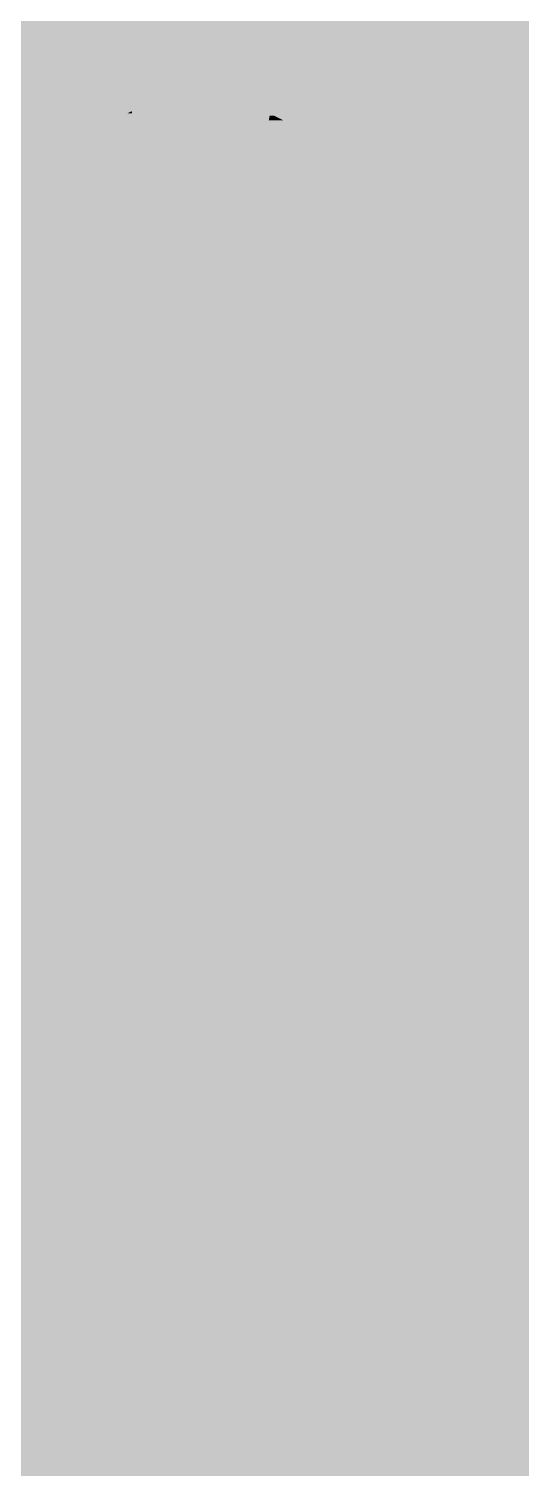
# Model space of a CAD drawing. Header units: millimetres. Extents: x -0.19 to 3.91, y -0.06 to 2.26.
# Drawn here: x 2.1109 to 2.1327, y 1.0907 to 1.1543 of the extents above; entities that cross this region are included whole.
import ezdxf

# ---------------------------------------------------------------- set-up
doc = ezdxf.new("R2010")
doc.units = ezdxf.units.MM
for name, color, linetype, lineweight in [('PCB_KUR_GBL', 10, 'CONTINUOUS', 0), ('PCB_KUR_GTL', 30, 'CONTINUOUS', 0), ('PCB_KUR_GTO', 163, 'CONTINUOUS', 0)]:
    doc.layers.add(name, color=color, linetype=linetype, lineweight=lineweight)

msp = doc.modelspace()

# ---------------------------------------------------------------- linework, layer by layer
at = {"layer": 'PCB_KUR_GBL'}
msp.add_solid([(1.9233, 0.848302), (1.9233, 1.1602), (2.2638, 0.848302), (2.2638, 1.1602)], dxfattribs=at)
at = {"layer": 'PCB_KUR_GTL'}
for points in [[(1.276501, 1.1517), (1.2765, 1.3848), (2.326, 1.1517), (2.326, 1.3848)], [(1.7883, 1.1502), (1.777001, 1.1517), (2.326, 1.1502), (2.326, 1.1517)], [(1.7988, 1.1458), (1.7883, 1.1502), (2.326, 1.1458), (2.326, 1.1502)], [(1.8079, 1.1389), (1.7988, 1.1458), (2.326, 1.1389), (2.326, 1.1458)], [(1.8148, 1.129799), (1.8079, 1.1389), (2.326, 1.129799), (2.326, 1.1389)], [(1.8192, 1.1193), (1.8148, 1.129799), (2.326, 1.1193), (2.326, 1.129799)], [(1.8207, 1.107999), (1.8192, 1.1193), (2.326, 1.107999), (2.326, 1.1193)], [(1.8192, 1.0967), (1.8207, 1.107999), (2.326, 1.0967), (2.326, 1.107999)], [(1.8148, 1.0862), (1.8192, 1.0967), (2.326, 1.0862), (2.326, 1.0967)]]:
    msp.add_solid(points, dxfattribs=at)
at = {"layer": 'PCB_KUR_GTO'}
for points in [[(2.11237, 1.154291), (2.112333, 1.1544), (2.124445, 1.154291), (2.1245, 1.1544)], [(2.11237, 1.15429), (2.11237, 1.154291), (2.119001, 1.15429), (2.119004, 1.154291)], [(2.112371, 1.154287), (2.11237, 1.15429), (2.119, 1.154287), (2.119001, 1.15429)], [(2.1124, 1.1542), (2.112371, 1.154287), (2.119, 1.1542), (2.119, 1.154287)], [(2.11245, 1.1541), (2.1124, 1.1542), (2.119, 1.1541), (2.119, 1.1542)], [(2.119007, 1.154289), (2.119004, 1.154291), (2.124445, 1.154289), (2.124445, 1.154291)], [(2.119067, 1.1542), (2.119007, 1.154289), (2.1244, 1.1542), (2.124445, 1.154289)], [(2.1192, 1.154), (2.119067, 1.1542), (2.124333, 1.154), (2.1244, 1.1542)], [(2.1125, 1.154), (2.11245, 1.1541), (2.11895, 1.154), (2.119, 1.1541)], [(2.1126, 1.1539), (2.1125, 1.154), (2.1189, 1.1539), (2.11895, 1.154)], [(2.112699, 1.153801), (2.1126, 1.1539), (2.118801, 1.153801), (2.1189, 1.1539)], [(2.1127, 1.153798), (2.112699, 1.153801), (2.118799, 1.153798), (2.118801, 1.153801)], [(2.112701, 1.153699), (2.1127, 1.153798), (2.1187, 1.153699), (2.118799, 1.153798)], [(2.1128, 1.153599), (2.112701, 1.153699), (2.118666, 1.153599), (2.1187, 1.153699)], [(2.112899, 1.153401), (2.1128, 1.153599), (2.1186, 1.153401), (2.118666, 1.153599)], [(2.119267, 1.153899), (2.1192, 1.154), (2.124299, 1.153899), (2.124333, 1.154)], [(2.1194, 1.1537), (2.119267, 1.153899), (2.1241, 1.1537), (2.124299, 1.153899)], [(2.1194, 1.153699), (2.1194, 1.1537), (2.1241, 1.153699), (2.1241, 1.1537)], [(2.1195, 1.1535), (2.1194, 1.153699), (2.123999, 1.1535), (2.1241, 1.153699)], [(2.112901, 1.1534), (2.112899, 1.153401), (2.118599, 1.1534), (2.1186, 1.153401)], [(2.112997, 1.153399), (2.112996, 1.1534), (2.118599, 1.153399), (2.118599, 1.1534)], [(2.113, 1.153396), (2.112999, 1.153399), (2.118596, 1.153396), (2.118599, 1.153399)], [(2.113, 1.1533), (2.113, 1.153396), (2.1185, 1.1533), (2.118596, 1.153396)], [(2.113099, 1.153299), (2.113096, 1.1533), (2.118499, 1.153299), (2.1185, 1.1533)], [(2.1131, 1.153296), (2.113099, 1.153299), (2.118496, 1.153296), (2.118499, 1.153299)], [(2.113101, 1.153199), (2.1131, 1.153296), (2.118399, 1.153199), (2.118496, 1.153296)], [(2.1132, 1.1531), (2.113101, 1.153199), (2.1183, 1.1531), (2.118399, 1.153199)], [(2.113301, 1.153), (2.1132, 1.1531), (2.1182, 1.153), (2.1183, 1.1531)], [(2.1135, 1.1529), (2.113301, 1.153), (2.1181, 1.1529), (2.1182, 1.153)], [(2.113798, 1.152701), (2.1135, 1.1529), (2.117802, 1.152701), (2.1181, 1.1529)], [(2.119501, 1.153499), (2.1195, 1.1535), (2.123901, 1.153499), (2.123903, 1.1535)], [(2.1195, 1.1535), (2.1195, 1.1535), (2.123903, 1.1535), (2.123904, 1.1535)], [(2.119504, 1.153496), (2.119501, 1.153499), (2.1239, 1.153496), (2.123901, 1.153499)], [(2.1196, 1.1534), (2.119504, 1.153496), (2.1239, 1.1534), (2.1239, 1.153496)], [(2.119601, 1.153399), (2.1196, 1.1534), (2.123799, 1.153399), (2.123802, 1.1534)], [(2.1197, 1.1533), (2.119601, 1.153399), (2.1237, 1.1533), (2.123799, 1.153399)], [(2.119801, 1.1532), (2.1197, 1.1533), (2.1236, 1.1532), (2.1237, 1.1533)], [(2.119998, 1.153101), (2.119801, 1.1532), (2.123452, 1.153101), (2.1236, 1.1532)], [(2.12, 1.153098), (2.119998, 1.153101), (2.123446, 1.153098), (2.123452, 1.153101)], [(2.12, 1.153), (2.12, 1.153098), (2.1233, 1.153), (2.123446, 1.153098)], [(2.120101, 1.152999), (2.120099, 1.153), (2.123299, 1.152999), (2.1233, 1.153)], [(2.1204, 1.1528), (2.120101, 1.152999), (2.122999, 1.1528), (2.123299, 1.152999)], [(2.1138, 1.1527), (2.113798, 1.152701), (2.117801, 1.1527), (2.117802, 1.152701)], [(2.113804, 1.152698), (2.1138, 1.1527), (2.1178, 1.152698), (2.117801, 1.1527)], [(2.114, 1.1526), (2.113804, 1.152698), (2.1178, 1.1526), (2.1178, 1.152698)], [(2.114002, 1.152599), (2.114, 1.1526), (2.117599, 1.152599), (2.117602, 1.1526)], [(2.1142, 1.1525), (2.114002, 1.152599), (2.1175, 1.1525), (2.117599, 1.152599)], [(2.114201, 1.1525), (2.1142, 1.1525), (2.117499, 1.1525), (2.1175, 1.1525)], [(2.1145, 1.1524), (2.114201, 1.1525), (2.1173, 1.1524), (2.117499, 1.1525)], [(2.1149, 1.1523), (2.1145, 1.1524), (2.117, 1.1523), (2.1173, 1.1524)], [(2.1151, 1.1522), (2.1149, 1.1523), (2.1167, 1.1522), (2.117, 1.1523)], [(2.1206, 1.1527), (2.1204, 1.1528), (2.1226, 1.1527), (2.122999, 1.1528)], [(2.120901, 1.1526), (2.1206, 1.1527), (2.1222, 1.1526), (2.1226, 1.1527)], [(2.121101, 1.1526), (2.121099, 1.1526), (2.122199, 1.1526), (2.1222, 1.1526)], [(2.1213, 1.1525), (2.121101, 1.1526), (2.121899, 1.1525), (2.122199, 1.1526)], [(2.115501, 1.152199), (2.115499, 1.1522), (2.116695, 1.152199), (2.1167, 1.1522)], [(2.115601, 1.1521), (2.115501, 1.152199), (2.1163, 1.1521), (2.116695, 1.152199)], [(2.113999, 1.150199), (2.1145, 1.1504), (2.115563, 1.150199), (2.115537, 1.1504)], [(2.1145, 1.1504), (2.114999, 1.1506), (2.115537, 1.1504), (2.115512, 1.1506)], [(2.115301, 1.1506), (2.1155, 1.1507), (2.115512, 1.1506), (2.1155, 1.1507)], [(2.121564, 1.1503), (2.121582, 1.1504), (2.1222, 1.1503), (2.122, 1.1504)], [(2.121582, 1.1504), (2.1216, 1.1505), (2.122, 1.1504), (2.1218, 1.1505)], [(2.1132, 1.1496), (2.1133, 1.1497), (2.115637, 1.1496), (2.115625, 1.1497)], [(2.1133, 1.1497), (2.1134, 1.1498), (2.115625, 1.1497), (2.115612, 1.1498)], [(2.1134, 1.1498), (2.1135, 1.1499), (2.115612, 1.1498), (2.1156, 1.1499)], [(2.1135, 1.1499), (2.1137, 1.15), (2.1156, 1.1499), (2.115587, 1.15)], [(2.1137, 1.15), (2.113899, 1.1501), (2.115587, 1.15), (2.115575, 1.1501)], [(2.113899, 1.1501), (2.113999, 1.150199), (2.115575, 1.1501), (2.115563, 1.150199)], [(2.121436, 1.1496), (2.121455, 1.1497), (2.1236, 1.1496), (2.1235, 1.1497)], [(2.121455, 1.1497), (2.121473, 1.1498), (2.1235, 1.1497), (2.1234, 1.1498)], [(2.121473, 1.1498), (2.121509, 1.15), (2.1234, 1.1498), (2.1231, 1.15)], [(2.121509, 1.15), (2.121527, 1.1501), (2.1231, 1.15), (2.1228, 1.1501)], [(2.121527, 1.1501), (2.121545, 1.1502), (2.1228, 1.1501), (2.1225, 1.1502)], [(2.121545, 1.1502), (2.121564, 1.1503), (2.1225, 1.1502), (2.1222, 1.1503)], [(2.112699, 1.148899), (2.1128, 1.149199), (2.115725, 1.148899), (2.115688, 1.149199)], [(2.1128, 1.149199), (2.113, 1.1494), (2.115688, 1.149199), (2.115663, 1.1494)], [(2.113, 1.1494), (2.1131, 1.1495), (2.115663, 1.1494), (2.11565, 1.1495)], [(2.1131, 1.1495), (2.1132, 1.1496), (2.11565, 1.1495), (2.115637, 1.1496)], [(2.121291, 1.1488), (2.121346, 1.149101), (2.1243, 1.1488), (2.124199, 1.149101)], [(2.121346, 1.149101), (2.121382, 1.1493), (2.124199, 1.149101), (2.124, 1.1493)], [(2.121382, 1.1493), (2.121418, 1.1495), (2.124, 1.1493), (2.123799, 1.1495)], [(2.121418, 1.1495), (2.121436, 1.1496), (2.123799, 1.1495), (2.1236, 1.1496)], [(2.11232, 1.1483), (2.1124, 1.1485), (2.1158, 1.1483), (2.115775, 1.1485)], [(2.1124, 1.1485), (2.1125, 1.148699), (2.115775, 1.1485), (2.11575, 1.148699)], [(2.1125, 1.148699), (2.112699, 1.148899), (2.11575, 1.148699), (2.115725, 1.148899)], [(2.1212, 1.148301), (2.121237, 1.1485), (2.1246, 1.148301), (2.1245, 1.1485)], [(2.121237, 1.1485), (2.121291, 1.1488), (2.1245, 1.1485), (2.1243, 1.1488)], [(2.11214, 1.1477), (2.11218, 1.1479), (2.114499, 1.1477), (2.1147, 1.1479)], [(2.11218, 1.1479), (2.1122, 1.148), (2.1147, 1.1479), (2.1148, 1.148)], [(2.1122, 1.148), (2.11224, 1.148099), (2.1148, 1.148), (2.114899, 1.148099)], [(2.11224, 1.1481), (2.11228, 1.1482), (2.1151, 1.1481), (2.1153, 1.1482)], [(2.11224, 1.148099), (2.11224, 1.1481), (2.114899, 1.148099), (2.114902, 1.1481)], [(2.11228, 1.1482), (2.11232, 1.1483), (2.1153, 1.1482), (2.115499, 1.1483)], [(2.11232, 1.1483), (2.11232, 1.1483), (2.115499, 1.1483), (2.115501, 1.1483)], [(2.121202, 1.1483), (2.1212, 1.148301), (2.1246, 1.1483), (2.1246, 1.148301)], [(2.121498, 1.148201), (2.121202, 1.1483), (2.1246, 1.148201), (2.1246, 1.1483)], [(2.1215, 1.1482), (2.121498, 1.148201), (2.1246, 1.1482), (2.1246, 1.148201)], [(2.121799, 1.1481), (2.1215, 1.1482), (2.124633, 1.1481), (2.1246, 1.1482)], [(2.121998, 1.1481), (2.121799, 1.1481), (2.124634, 1.1481), (2.124633, 1.1481)], [(2.122001, 1.148099), (2.121998, 1.1481), (2.124634, 1.148099), (2.124634, 1.1481)], [(2.1221, 1.148), (2.122001, 1.148099), (2.124667, 1.148), (2.124634, 1.148099)], [(2.122299, 1.1479), (2.1221, 1.148), (2.1247, 1.1479), (2.124667, 1.148)], [(2.1224, 1.1478), (2.1223, 1.1479), (2.12475, 1.1478), (2.1247, 1.1479)], [(2.1225, 1.1477), (2.1224, 1.1478), (2.1248, 1.1477), (2.12475, 1.1478)], [(2.1121, 1.1475), (2.11214, 1.147698), (2.1143, 1.1475), (2.114399, 1.147698)], [(2.1121, 1.147399), (2.1121, 1.1475), (2.1142, 1.147399), (2.114299, 1.1475)], [(2.1121, 1.1475), (2.1121, 1.1475), (2.114299, 1.1475), (2.1143, 1.1475)], [(2.1121, 1.1473), (2.1121, 1.147399), (2.11415, 1.1473), (2.1142, 1.147399)], [(2.1121, 1.147201), (2.1121, 1.1473), (2.1141, 1.147201), (2.11415, 1.1473)], [(2.1121, 1.147199), (2.1121, 1.147201), (2.1141, 1.147199), (2.1141, 1.147201)], [(2.1121, 1.147102), (2.1121, 1.147199), (2.1141, 1.147102), (2.1141, 1.147199)], [(2.11214, 1.147698), (2.11214, 1.1477), (2.114399, 1.147698), (2.114402, 1.1477)], [(2.118, 1.147301), (2.1179, 1.1476), (2.119895, 1.147301), (2.1179, 1.1476)], [(2.118, 1.1473), (2.118, 1.147301), (2.1199, 1.1473), (2.119895, 1.147301)], [(2.118, 1.1472), (2.118, 1.1473), (2.1199, 1.1472), (2.1199, 1.1473)], [(2.118, 1.1471), (2.118, 1.1472), (2.1199, 1.1471), (2.1199, 1.1472)], [(2.1226, 1.1476), (2.1225, 1.1477), (2.1248, 1.1476), (2.1248, 1.1477)], [(2.1227, 1.1474), (2.1226, 1.1476), (2.1248, 1.1474), (2.1248, 1.1476)], [(2.12275, 1.147301), (2.1227, 1.1474), (2.1248, 1.147301), (2.1248, 1.1474)], [(2.1228, 1.147201), (2.12275, 1.147301), (2.124833, 1.147201), (2.1248, 1.147301)], [(2.1228, 1.147199), (2.1228, 1.147201), (2.124834, 1.147199), (2.124833, 1.147201)], [(2.1228, 1.1471), (2.1228, 1.147199), (2.124867, 1.1471), (2.124834, 1.147199)], [(2.112, 1.147), (2.112099, 1.147099), (2.1141, 1.147), (2.1141, 1.147099)], [(2.112, 1.146999), (2.112, 1.147), (2.1141, 1.146999), (2.1141, 1.147)], [(2.112, 1.146801), (2.112, 1.146999), (2.114, 1.146801), (2.1141, 1.146999)], [(2.112, 1.1468), (2.112, 1.146801), (2.114, 1.1468), (2.114, 1.146801)], [(2.112, 1.146799), (2.112, 1.1468), (2.114, 1.146799), (2.114, 1.1468)], [(2.112, 1.1467), (2.112, 1.146799), (2.114, 1.1467), (2.114, 1.146799)], [(2.112, 1.1466), (2.112, 1.1467), (2.114, 1.1466), (2.114, 1.1467)], [(2.112, 1.1465), (2.112, 1.1466), (2.114, 1.1465), (2.114, 1.1466)], [(2.112099, 1.147099), (2.1121, 1.147102), (2.1141, 1.147099), (2.1141, 1.147102)], [(2.11805, 1.147), (2.118, 1.1471), (2.1199, 1.147), (2.1199, 1.1471)], [(2.1181, 1.146901), (2.11805, 1.147), (2.1199, 1.146901), (2.1199, 1.147)], [(2.1181, 1.146899), (2.1181, 1.146901), (2.1199, 1.146899), (2.1199, 1.146901)], [(2.1181, 1.146801), (2.1181, 1.146899), (2.1199, 1.146801), (2.1199, 1.146899)], [(2.1181, 1.1468), (2.1181, 1.146801), (2.1199, 1.1468), (2.1199, 1.146801)], [(2.1181, 1.1467), (2.1181, 1.1468), (2.119933, 1.1467), (2.1199, 1.1468)], [(2.1181, 1.146501), (2.1181, 1.1467), (2.12, 1.146501), (2.119933, 1.1467)], [(2.12285, 1.147001), (2.1228, 1.1471), (2.1249, 1.147001), (2.124867, 1.1471)], [(2.1229, 1.146901), (2.12285, 1.147001), (2.1249, 1.146901), (2.1249, 1.147001)], [(2.1229, 1.146899), (2.1229, 1.146901), (2.1249, 1.146899), (2.1249, 1.146901)], [(2.1229, 1.1468), (2.1229, 1.146899), (2.1249, 1.1468), (2.1249, 1.146899)], [(2.1229, 1.1467), (2.1229, 1.1468), (2.1249, 1.1467), (2.1249, 1.1468)], [(2.1229, 1.1466), (2.1229, 1.1467), (2.1249, 1.1466), (2.1249, 1.1467)], [(2.1229, 1.146501), (2.1229, 1.1466), (2.1249, 1.146501), (2.1249, 1.1466)], [(2.112, 1.1464), (2.112, 1.1465), (2.114, 1.1464), (2.114, 1.1465)], [(2.112, 1.146301), (2.112, 1.1464), (2.114, 1.146301), (2.114, 1.1464)], [(2.112, 1.146299), (2.112, 1.146301), (2.114, 1.146299), (2.114, 1.146301)], [(2.112, 1.146201), (2.112, 1.146299), (2.11405, 1.146201), (2.114, 1.146299)], [(2.112033, 1.1461), (2.112, 1.146201), (2.1141, 1.1461), (2.11405, 1.146201)], [(2.1121, 1.145901), (2.112033, 1.1461), (2.1141, 1.145901), (2.1141, 1.1461)], [(2.1121, 1.145899), (2.1121, 1.145901), (2.1141, 1.145899), (2.1141, 1.145901)], [(2.1121, 1.145701), (2.1121, 1.145899), (2.1142, 1.145701), (2.1141, 1.145899)], [(2.118, 1.146), (2.1181, 1.146199), (2.1202, 1.146), (2.120067, 1.146199)], [(2.118, 1.145802), (2.118, 1.146), (2.120299, 1.145802), (2.1202, 1.146)], [(2.1181, 1.1465), (2.1181, 1.146501), (2.12, 1.1465), (2.12, 1.146501)], [(2.1181, 1.146301), (2.1181, 1.1465), (2.12, 1.146301), (2.12, 1.1465)], [(2.1181, 1.146299), (2.1181, 1.146301), (2.120001, 1.146299), (2.12, 1.146301)], [(2.1181, 1.146201), (2.1181, 1.146299), (2.120066, 1.146201), (2.120001, 1.146299)], [(2.1181, 1.146199), (2.1181, 1.146201), (2.120067, 1.146199), (2.120066, 1.146201)], [(2.122601, 1.1458), (2.1227, 1.1459), (2.1248, 1.1458), (2.1248, 1.1459)], [(2.1227, 1.1459), (2.122749, 1.145999), (2.1248, 1.1459), (2.1248, 1.145999)], [(2.122749, 1.145999), (2.12275, 1.146001), (2.1248, 1.145999), (2.1248, 1.146001)], [(2.12275, 1.146001), (2.1228, 1.146099), (2.1248, 1.146001), (2.12485, 1.146099)], [(2.1228, 1.1463), (2.1229, 1.146499), (2.1249, 1.1463), (2.1249, 1.146499)], [(2.1228, 1.1462), (2.1228, 1.1463), (2.1249, 1.1462), (2.1249, 1.1463)], [(2.1228, 1.146101), (2.1228, 1.1462), (2.12485, 1.146101), (2.1249, 1.1462)], [(2.1228, 1.146099), (2.1228, 1.146101), (2.12485, 1.146099), (2.12485, 1.146101)], [(2.1229, 1.1465), (2.1229, 1.146501), (2.1249, 1.1465), (2.1249, 1.146501)], [(2.1229, 1.146499), (2.1229, 1.1465), (2.1249, 1.146499), (2.1249, 1.1465)], [(2.1121, 1.145601), (2.1121, 1.145701), (2.1143, 1.145601), (2.1142, 1.145701)], [(2.112134, 1.1455), (2.1121, 1.145601), (2.1144, 1.1455), (2.1143, 1.145601)], [(2.1122, 1.1453), (2.112134, 1.1455), (2.1146, 1.1453), (2.1144, 1.1455)], [(2.11225, 1.1452), (2.1122, 1.1453), (2.1147, 1.1452), (2.1146, 1.1453)], [(2.117399, 1.1451), (2.1176, 1.1453), (2.1246, 1.1451), (2.12468, 1.1453)], [(2.1176, 1.1453), (2.1177, 1.1454), (2.121199, 1.1453), (2.121, 1.1454)], [(2.1176, 1.1453), (2.1176, 1.1453), (2.121201, 1.1453), (2.121199, 1.1453)], [(2.1177, 1.1454), (2.117799, 1.145499), (2.121, 1.1454), (2.120802, 1.145499)], [(2.117799, 1.1455), (2.1178, 1.145502), (2.120602, 1.1455), (2.1206, 1.145502)], [(2.117799, 1.145499), (2.117799, 1.1455), (2.120802, 1.145499), (2.1208, 1.1455)], [(2.1178, 1.145599), (2.117899, 1.145699), (2.12055, 1.145599), (2.120501, 1.145699)], [(2.1178, 1.145502), (2.1178, 1.145599), (2.120599, 1.145502), (2.12055, 1.145599)], [(2.1178, 1.145502), (2.1178, 1.145502), (2.1206, 1.145502), (2.120599, 1.145502)], [(2.117899, 1.145699), (2.1179, 1.1457), (2.120501, 1.145699), (2.120499, 1.1457)], [(2.1179, 1.1457), (2.117901, 1.145701), (2.120402, 1.1457), (2.120399, 1.145701)], [(2.117901, 1.145701), (2.117999, 1.145799), (2.120399, 1.145701), (2.120301, 1.145799)], [(2.117999, 1.145799), (2.118, 1.145801), (2.120301, 1.145799), (2.1203, 1.145801)], [(2.118, 1.145801), (2.118, 1.145802), (2.1203, 1.145801), (2.120299, 1.145802)], [(2.121898, 1.1453), (2.121901, 1.145301), (2.12468, 1.1453), (2.12468, 1.145301)], [(2.121901, 1.145301), (2.122, 1.1454), (2.12468, 1.145301), (2.12472, 1.1454)], [(2.122, 1.1454), (2.1222, 1.1455), (2.12472, 1.1454), (2.12476, 1.1455)], [(2.122398, 1.1455), (2.122401, 1.145502), (2.12476, 1.1455), (2.124761, 1.145502)], [(2.122401, 1.145502), (2.12245, 1.145599), (2.124761, 1.145502), (2.1248, 1.145599)], [(2.12245, 1.145599), (2.122499, 1.145699), (2.1248, 1.145599), (2.1248, 1.145699)], [(2.122499, 1.145699), (2.122596, 1.1457), (2.1248, 1.145699), (2.1248, 1.1457)], [(2.122596, 1.1457), (2.122599, 1.145701), (2.1248, 1.1457), (2.1248, 1.145701)], [(2.122599, 1.145701), (2.1226, 1.145704), (2.1248, 1.145701), (2.1248, 1.145704)], [(2.1226, 1.145799), (2.122601, 1.1458), (2.1248, 1.145799), (2.1248, 1.1458)], [(2.1226, 1.145704), (2.1226, 1.145799), (2.1248, 1.145704), (2.1248, 1.145799)], [(2.1123, 1.1451), (2.11225, 1.1452), (2.1148, 1.1451), (2.1147, 1.1452)], [(2.112333, 1.145), (2.1123, 1.1451), (2.115, 1.145), (2.1148, 1.1451)], [(2.112367, 1.1449), (2.112333, 1.145), (2.115199, 1.1449), (2.115, 1.145)], [(2.1124, 1.1448), (2.112367, 1.1449), (2.115799, 1.1448), (2.115499, 1.1449)], [(2.112367, 1.1449), (2.112367, 1.1449), (2.115201, 1.1449), (2.115199, 1.1449)], [(2.11245, 1.1447), (2.1124, 1.1448), (2.1244, 1.1447), (2.12445, 1.1448)], [(2.1124, 1.1448), (2.1124, 1.1448), (2.1161, 1.1448), (2.115799, 1.1448)], [(2.112455, 1.144691), (2.11245, 1.1447), (2.124397, 1.144691), (2.1244, 1.1447)], [(2.112455, 1.14469), (2.112455, 1.144691), (2.119001, 1.14469), (2.119004, 1.144691)], [(2.112457, 1.144687), (2.112455, 1.14469), (2.119, 1.144687), (2.119001, 1.14469)], [(2.1125, 1.1446), (2.112457, 1.144687), (2.119, 1.1446), (2.119, 1.144687)], [(2.116599, 1.1448), (2.1169, 1.1449), (2.12445, 1.1448), (2.1245, 1.1449)], [(2.1169, 1.1449), (2.1171, 1.145), (2.1245, 1.1449), (2.12455, 1.145)], [(2.1171, 1.145), (2.117399, 1.1451), (2.12455, 1.145), (2.1246, 1.1451)], [(2.119007, 1.144689), (2.119004, 1.144691), (2.124396, 1.144689), (2.124397, 1.144691)], [(2.1192, 1.1444), (2.119007, 1.144689), (2.124299, 1.1444), (2.124396, 1.144689)], [(2.11255, 1.1445), (2.1125, 1.1446), (2.119, 1.1445), (2.119, 1.1446)], [(2.1126, 1.1444), (2.11255, 1.1445), (2.11895, 1.1444), (2.119, 1.1445)], [(2.11265, 1.1443), (2.1126, 1.1444), (2.1189, 1.1443), (2.11895, 1.1444)], [(2.1127, 1.1442), (2.11265, 1.1443), (2.11885, 1.1442), (2.1189, 1.1443)], [(2.11275, 1.1441), (2.1127, 1.1442), (2.1188, 1.1441), (2.11885, 1.1442)], [(2.1128, 1.144001), (2.11275, 1.1441), (2.118734, 1.144001), (2.1188, 1.1441)], [(2.1129, 1.1439), (2.1128, 1.144001), (2.118667, 1.1439), (2.118734, 1.144001)], [(2.1192, 1.144399), (2.1192, 1.1444), (2.124299, 1.144399), (2.124299, 1.1444)], [(2.119334, 1.144199), (2.1192, 1.144399), (2.1241, 1.144199), (2.124299, 1.144399)], [(2.1194, 1.1441), (2.119334, 1.144199), (2.12405, 1.1441), (2.1241, 1.144199)], [(2.1195, 1.144), (2.1194, 1.1441), (2.124, 1.144), (2.12405, 1.1441)], [(2.1196, 1.1439), (2.1195, 1.144), (2.1239, 1.1439), (2.124, 1.144)], [(2.11295, 1.1438), (2.1129, 1.1439), (2.1186, 1.1438), (2.118667, 1.1439)], [(2.112999, 1.143701), (2.11295, 1.1438), (2.118567, 1.143701), (2.1186, 1.1438)], [(2.113001, 1.1437), (2.112999, 1.143701), (2.118566, 1.1437), (2.118567, 1.143701)], [(2.113099, 1.143699), (2.113096, 1.1437), (2.118566, 1.143699), (2.118566, 1.1437)], [(2.1131, 1.143696), (2.113099, 1.143699), (2.118565, 1.143696), (2.118566, 1.143699)], [(2.1131, 1.1436), (2.1131, 1.143696), (2.118533, 1.1436), (2.118565, 1.143696)], [(2.1131, 1.1435), (2.1131, 1.1436), (2.118499, 1.1435), (2.118533, 1.1436)], [(2.1132, 1.143499), (2.113198, 1.1435), (2.118499, 1.143499), (2.118499, 1.1435)], [(2.1134, 1.1433), (2.113201, 1.143499), (2.1183, 1.1433), (2.118499, 1.143499)], [(2.119667, 1.1438), (2.1196, 1.1439), (2.1238, 1.1438), (2.1239, 1.1439)], [(2.119733, 1.1437), (2.119667, 1.1438), (2.1237, 1.1437), (2.1238, 1.1438)], [(2.1198, 1.143601), (2.119733, 1.1437), (2.1236, 1.143601), (2.1237, 1.1437)], [(2.119802, 1.1436), (2.1198, 1.143601), (2.123599, 1.1436), (2.1236, 1.143601)], [(2.120099, 1.1435), (2.119802, 1.1436), (2.123401, 1.1435), (2.123599, 1.1436)], [(2.1201, 1.1435), (2.120099, 1.1435), (2.1234, 1.1435), (2.123401, 1.1435)], [(2.1203, 1.1433), (2.1201, 1.1435), (2.1232, 1.1433), (2.1234, 1.1435)], [(2.1135, 1.1432), (2.1134, 1.1433), (2.1182, 1.1432), (2.1183, 1.1433)], [(2.113599, 1.143101), (2.1135, 1.1432), (2.118101, 1.143101), (2.1182, 1.1432)], [(2.113899, 1.143), (2.113599, 1.143101), (2.118, 1.143), (2.118101, 1.143101)], [(2.114, 1.1429), (2.113899, 1.143), (2.117899, 1.1429), (2.118, 1.143)], [(2.1141, 1.1428), (2.114, 1.1429), (2.117601, 1.1428), (2.117799, 1.1429)], [(2.114, 1.1429), (2.114, 1.1429), (2.117799, 1.1429), (2.117801, 1.1429)], [(2.114102, 1.1428), (2.1141, 1.1428), (2.1176, 1.1428), (2.117601, 1.1428)], [(2.1143, 1.1427), (2.114102, 1.1428), (2.1175, 1.1427), (2.1176, 1.1428)], [(2.1146, 1.1426), (2.1143, 1.1427), (2.117399, 1.1426), (2.1175, 1.1427)], [(2.120301, 1.1433), (2.1203, 1.1433), (2.123199, 1.1433), (2.1232, 1.1433)], [(2.1205, 1.1432), (2.120301, 1.1433), (2.123, 1.1432), (2.123199, 1.1433)], [(2.1207, 1.1431), (2.1205, 1.1432), (2.1228, 1.1431), (2.123, 1.1432)], [(2.1209, 1.143), (2.1207, 1.1431), (2.1225, 1.143), (2.1228, 1.1431)], [(2.121101, 1.142999), (2.121099, 1.143), (2.122495, 1.142999), (2.1225, 1.143)], [(2.1212, 1.142901), (2.121101, 1.142999), (2.122102, 1.142901), (2.122495, 1.142999)], [(2.1214, 1.1429), (2.1212, 1.142901), (2.1221, 1.1429), (2.122102, 1.142901)], [(2.115, 1.1425), (2.114601, 1.1426), (2.1171, 1.1425), (2.117399, 1.1426)], [(2.1152, 1.1424), (2.115, 1.1425), (2.1168, 1.1424), (2.1171, 1.1425)], [(2.115401, 1.1424), (2.115399, 1.1424), (2.116798, 1.1424), (2.1168, 1.1424)], [(2.1156, 1.1423), (2.115401, 1.1424), (2.1164, 1.1423), (2.116798, 1.1424)], [(2.1172, 1.1407), (2.1178, 1.1408), (2.1197, 1.1407), (2.1193, 1.1408)], [(2.1178, 1.1408), (2.1185, 1.1408), (2.1193, 1.1408), (2.119, 1.1408)], [(2.1143, 1.1401), (2.1146, 1.1402), (2.1225, 1.1401), (2.1223, 1.1402)], [(2.1146, 1.1402), (2.1149, 1.1403), (2.1223, 1.1402), (2.1221, 1.1403)], [(2.1149, 1.1403), (2.1151, 1.1404), (2.1221, 1.1403), (2.1217, 1.1404)], [(2.1151, 1.1404), (2.1153, 1.1405), (2.1217, 1.1404), (2.121301, 1.1405)], [(2.1153, 1.1405), (2.1157, 1.1405), (2.121301, 1.1405), (2.1213, 1.1405)], [(2.1157, 1.1405), (2.1161, 1.1406), (2.1213, 1.1405), (2.1209, 1.1406)], [(2.1161, 1.1406), (2.1166, 1.1407), (2.1209, 1.1406), (2.1204, 1.1407)], [(2.1166, 1.1407), (2.1172, 1.1407), (2.1204, 1.1407), (2.12, 1.1407)], [(2.113106, 1.139504), (2.113249, 1.139599), (2.1236, 1.139504), (2.1236, 1.139599)], [(2.113249, 1.139599), (2.113399, 1.1397), (2.1236, 1.139599), (2.12345, 1.1397)], [(2.113399, 1.1397), (2.113498, 1.1397), (2.12345, 1.1397), (2.123449, 1.1397)], [(2.113498, 1.1397), (2.113501, 1.139701), (2.123449, 1.1397), (2.123448, 1.139701)], [(2.113501, 1.139701), (2.1136, 1.1398), (2.123448, 1.139701), (2.1233, 1.1398)], [(2.1136, 1.1398), (2.113699, 1.139899), (2.1233, 1.1398), (2.123101, 1.139899)], [(2.113699, 1.139899), (2.113799, 1.1399), (2.123101, 1.139899), (2.1231, 1.1399)], [(2.113799, 1.1399), (2.113801, 1.1399), (2.1231, 1.1399), (2.123099, 1.1399)], [(2.113801, 1.1399), (2.114, 1.14), (2.123099, 1.1399), (2.1229, 1.14)], [(2.114, 1.14), (2.1143, 1.1401), (2.1229, 1.14), (2.1225, 1.1401)], [(2.112633, 1.1388), (2.1127, 1.138999), (2.1242, 1.1388), (2.124101, 1.138999)], [(2.1127, 1.138999), (2.112701, 1.139), (2.124101, 1.138999), (2.1241, 1.139)], [(2.112701, 1.139), (2.112899, 1.139199), (2.1241, 1.139), (2.124, 1.139199)], [(2.112899, 1.139199), (2.1129, 1.1392), (2.124, 1.139199), (2.124, 1.1392)], [(2.1129, 1.1392), (2.112967, 1.1393), (2.124, 1.1392), (2.1239, 1.1393)], [(2.112967, 1.1393), (2.113033, 1.1394), (2.1239, 1.1393), (2.1238, 1.1394)], [(2.113033, 1.1394), (2.1131, 1.139499), (2.1238, 1.1394), (2.123701, 1.139499)], [(2.1131, 1.1395), (2.113102, 1.139501), (2.123604, 1.1395), (2.123601, 1.139501)], [(2.1131, 1.139499), (2.1131, 1.1395), (2.1237, 1.139499), (2.123604, 1.1395)], [(2.1131, 1.139499), (2.1131, 1.139499), (2.123701, 1.139499), (2.1237, 1.139499)], [(2.113102, 1.139501), (2.113106, 1.139504), (2.123601, 1.139501), (2.1236, 1.139504)], [(2.1123, 1.1382), (2.112433, 1.1384), (2.1246, 1.1382), (2.1245, 1.1384)], [(2.112433, 1.1384), (2.1125, 1.1385), (2.1245, 1.1384), (2.12445, 1.1385)], [(2.1125, 1.1385), (2.11255, 1.138599), (2.12445, 1.1385), (2.1244, 1.138599)], [(2.11255, 1.138599), (2.1126, 1.1387), (2.1244, 1.138599), (2.1243, 1.1387)], [(2.1126, 1.1387), (2.112633, 1.1388), (2.1243, 1.1387), (2.1242, 1.1388)], [(2.1121, 1.1376), (2.11215, 1.1377), (2.1144, 1.1376), (2.114599, 1.1377)], [(2.1121, 1.1375), (2.1121, 1.1376), (2.1143, 1.1375), (2.1144, 1.1376)], [(2.11215, 1.1377), (2.1122, 1.1378), (2.114599, 1.1377), (2.1147, 1.1378)], [(2.1122, 1.1378), (2.11225, 1.1379), (2.1147, 1.1378), (2.1149, 1.1379)], [(2.11225, 1.1379), (2.112251, 1.137901), (2.115098, 1.1379), (2.115101, 1.137901)], [(2.11225, 1.1379), (2.11225, 1.1379), (2.1149, 1.1379), (2.115098, 1.1379)], [(2.112251, 1.137901), (2.1123, 1.137999), (2.115101, 1.137901), (2.115199, 1.137999)], [(2.1123, 1.138199), (2.1123, 1.1382), (2.116199, 1.138199), (2.1162, 1.1382)], [(2.1123, 1.1382), (2.1123, 1.1382), (2.1162, 1.1382), (2.1167, 1.1382)], [(2.1123, 1.1381), (2.1123, 1.138199), (2.116001, 1.1381), (2.116199, 1.138199)], [(2.1123, 1.138099), (2.1123, 1.1381), (2.115499, 1.138099), (2.1157, 1.1381)], [(2.1123, 1.1381), (2.1123, 1.1381), (2.115999, 1.1381), (2.116001, 1.1381)], [(2.1123, 1.138001), (2.1123, 1.138099), (2.115401, 1.138001), (2.115499, 1.138099)], [(2.1123, 1.138), (2.1123, 1.138001), (2.115398, 1.138), (2.1154, 1.138001)], [(2.1123, 1.138001), (2.1123, 1.138001), (2.1154, 1.138001), (2.115401, 1.138001)], [(2.1123, 1.137999), (2.1123, 1.138), (2.115199, 1.137999), (2.1153, 1.138)], [(2.120901, 1.1381), (2.120601, 1.1382), (2.124633, 1.1381), (2.1246, 1.1382)], [(2.1213, 1.138099), (2.1212, 1.1381), (2.124634, 1.138099), (2.124633, 1.1381)], [(2.121399, 1.138001), (2.1213, 1.138099), (2.124666, 1.138001), (2.124634, 1.138099)], [(2.121402, 1.138), (2.121399, 1.138001), (2.124667, 1.138), (2.124666, 1.138001)], [(2.1219, 1.1379), (2.121601, 1.138), (2.1247, 1.1379), (2.124667, 1.138)], [(2.122099, 1.1378), (2.121901, 1.1379), (2.12475, 1.1378), (2.1247, 1.1379)], [(2.1224, 1.1377), (2.1222, 1.1378), (2.1248, 1.1377), (2.12475, 1.1378)], [(2.122499, 1.137601), (2.1224, 1.1377), (2.1248, 1.137601), (2.1248, 1.1377)], [(2.122502, 1.1376), (2.122499, 1.137601), (2.1248, 1.1376), (2.1248, 1.137601)], [(2.1226, 1.137502), (2.1226, 1.1376), (2.1248, 1.137502), (2.1248, 1.1376)], [(2.112, 1.1372), (2.112001, 1.137201), (2.1141, 1.1372), (2.1141, 1.137201)], [(2.112, 1.137199), (2.112, 1.1372), (2.1141, 1.137199), (2.1141, 1.1372)], [(2.112, 1.137), (2.112, 1.137199), (2.114, 1.137), (2.1141, 1.137199)], [(2.112, 1.1369), (2.112, 1.137), (2.114, 1.1369), (2.114, 1.137)], [(2.112001, 1.137201), (2.11205, 1.137299), (2.1141, 1.137201), (2.1141, 1.137299)], [(2.11205, 1.137299), (2.1121, 1.137399), (2.1141, 1.137299), (2.114199, 1.137399)], [(2.1121, 1.137401), (2.1121, 1.1375), (2.114201, 1.137401), (2.1143, 1.1375)], [(2.1121, 1.1374), (2.1121, 1.137401), (2.1142, 1.1374), (2.114201, 1.137401)], [(2.1121, 1.137399), (2.1121, 1.1374), (2.114199, 1.137399), (2.1142, 1.1374)], [(2.122601, 1.137499), (2.1226, 1.137502), (2.1248, 1.137499), (2.1248, 1.137502)], [(2.1227, 1.1374), (2.122601, 1.137499), (2.1248, 1.1374), (2.1248, 1.137499)], [(2.1227, 1.137399), (2.1227, 1.1374), (2.1248, 1.137399), (2.1248, 1.1374)], [(2.1228, 1.1372), (2.1227, 1.137399), (2.12485, 1.1372), (2.1248, 1.137399)], [(2.1228, 1.137102), (2.1228, 1.1372), (2.124875, 1.137102), (2.12485, 1.1372)], [(2.122801, 1.137099), (2.1228, 1.137102), (2.124875, 1.137099), (2.124875, 1.137102)], [(2.1229, 1.137), (2.122801, 1.137099), (2.1249, 1.137), (2.124875, 1.137099)], [(2.1229, 1.136999), (2.1229, 1.137), (2.1249, 1.136999), (2.1249, 1.137)], [(2.1229, 1.1369), (2.1229, 1.136999), (2.1249, 1.1369), (2.1249, 1.136999)], [(2.112, 1.1368), (2.112, 1.1369), (2.114, 1.1368), (2.114, 1.1369)], [(2.112, 1.1367), (2.112, 1.1368), (2.114, 1.1367), (2.114, 1.1368)], [(2.112, 1.1366), (2.112, 1.1367), (2.114, 1.1366), (2.114, 1.1367)], [(2.112, 1.1365), (2.112, 1.1366), (2.114, 1.1365), (2.114, 1.1366)], [(2.112, 1.136399), (2.112, 1.1365), (2.11405, 1.136399), (2.114, 1.1365)], [(2.112033, 1.136301), (2.112, 1.136399), (2.1141, 1.136301), (2.11405, 1.136399)], [(2.122801, 1.136301), (2.122899, 1.1364), (2.1249, 1.136301), (2.1249, 1.1364)], [(2.122899, 1.1364), (2.1229, 1.1365), (2.1249, 1.1364), (2.1249, 1.1365)], [(2.1229, 1.1368), (2.1229, 1.1369), (2.1249, 1.1368), (2.1249, 1.1369)], [(2.1229, 1.1367), (2.1229, 1.1368), (2.1249, 1.1367), (2.1249, 1.1368)], [(2.1229, 1.1366), (2.1229, 1.1367), (2.1249, 1.1366), (2.1249, 1.1367)], [(2.1229, 1.1365), (2.1229, 1.1366), (2.1249, 1.1365), (2.1249, 1.1366)], [(2.112034, 1.136299), (2.112033, 1.136301), (2.1141, 1.136299), (2.1141, 1.136301)], [(2.112067, 1.136199), (2.112034, 1.136299), (2.114101, 1.136199), (2.1141, 1.136299)], [(2.1121, 1.1361), (2.112067, 1.136199), (2.1142, 1.1361), (2.114101, 1.136199)], [(2.1121, 1.136099), (2.1121, 1.1361), (2.114201, 1.136099), (2.1142, 1.1361)], [(2.1121, 1.136001), (2.1121, 1.136099), (2.114299, 1.136001), (2.114201, 1.136099)], [(2.1121, 1.135998), (2.1121, 1.136001), (2.1143, 1.135998), (2.114299, 1.136001)], [(2.1121, 1.135899), (2.1121, 1.135998), (2.114301, 1.135899), (2.1143, 1.135998)], [(2.1121, 1.1358), (2.1121, 1.135899), (2.114401, 1.1358), (2.114301, 1.135899)], [(2.1121, 1.135799), (2.1121, 1.1358), (2.1145, 1.135799), (2.114498, 1.1358)], [(2.112133, 1.1357), (2.1121, 1.135799), (2.114601, 1.1357), (2.114501, 1.135799)], [(2.1121, 1.135799), (2.1121, 1.135799), (2.114501, 1.135799), (2.1145, 1.135799)], [(2.112167, 1.1356), (2.112133, 1.1357), (2.1148, 1.1356), (2.114601, 1.1357)], [(2.1221, 1.1356), (2.122298, 1.135699), (2.1247, 1.1356), (2.1247, 1.135699)], [(2.122298, 1.135699), (2.1223, 1.1357), (2.1247, 1.135699), (2.1247, 1.1357)], [(2.1223, 1.1357), (2.122301, 1.135701), (2.1247, 1.1357), (2.1247, 1.135701)], [(2.122301, 1.135701), (2.122499, 1.1358), (2.1247, 1.135701), (2.12475, 1.1358)], [(2.122499, 1.1358), (2.12255, 1.1359), (2.12475, 1.1358), (2.1248, 1.1359)], [(2.12255, 1.1359), (2.122599, 1.135998), (2.1248, 1.1359), (2.1248, 1.135998)], [(2.122599, 1.135998), (2.122602, 1.136), (2.1248, 1.135998), (2.1248, 1.136)], [(2.1227, 1.136099), (2.122701, 1.136101), (2.1248, 1.136099), (2.1248, 1.136101)], [(2.1227, 1.136098), (2.1227, 1.136099), (2.1248, 1.136098), (2.1248, 1.136099)], [(2.1227, 1.136), (2.1227, 1.136098), (2.1248, 1.136), (2.1248, 1.136098)], [(2.122701, 1.136101), (2.122799, 1.1362), (2.124801, 1.136101), (2.12485, 1.1362)], [(2.122701, 1.136101), (2.122701, 1.136101), (2.1248, 1.136101), (2.124801, 1.136101)], [(2.122799, 1.1362), (2.1228, 1.136298), (2.12485, 1.1362), (2.124899, 1.136298)], [(2.1228, 1.1363), (2.122801, 1.136301), (2.1249, 1.1363), (2.1249, 1.136301)], [(2.1228, 1.136298), (2.1228, 1.1363), (2.124899, 1.136298), (2.1249, 1.1363)], [(2.1122, 1.1355), (2.112167, 1.1356), (2.115, 1.1355), (2.1148, 1.1356)], [(2.112233, 1.1354), (2.1122, 1.1355), (2.115301, 1.1354), (2.115, 1.1355)], [(2.112234, 1.135399), (2.112233, 1.1354), (2.115701, 1.135399), (2.115698, 1.1354)], [(2.112267, 1.1353), (2.112234, 1.135399), (2.115801, 1.1353), (2.115701, 1.135399)], [(2.1123, 1.1352), (2.112267, 1.1353), (2.116501, 1.1352), (2.116201, 1.1353)], [(2.112267, 1.1353), (2.112267, 1.1353), (2.116201, 1.1353), (2.116, 1.1353)], [(2.1124, 1.135), (2.1123, 1.1352), (2.1245, 1.135), (2.1246, 1.1352)], [(2.1202, 1.1352), (2.1207, 1.1353), (2.1246, 1.1352), (2.12465, 1.1353)], [(2.1211, 1.1353), (2.121299, 1.1354), (2.12465, 1.1353), (2.1247, 1.1354)], [(2.1216, 1.1354), (2.1218, 1.1355), (2.1247, 1.1354), (2.1247, 1.1355)], [(2.1218, 1.1355), (2.121999, 1.1356), (2.1247, 1.1355), (2.1247, 1.1356)], [(2.1125, 1.1348), (2.1124, 1.135), (2.1244, 1.1348), (2.1245, 1.135)], [(2.1127, 1.134599), (2.1125, 1.1348), (2.124266, 1.134599), (2.1244, 1.1348)], [(2.11275, 1.1345), (2.1127, 1.134599), (2.1242, 1.1345), (2.124266, 1.134599)], [(2.1128, 1.1344), (2.11275, 1.1345), (2.1241, 1.1344), (2.1242, 1.1345)], [(2.1129, 1.1343), (2.1128, 1.1344), (2.124, 1.1343), (2.1241, 1.1344)], [(2.113, 1.134199), (2.1129, 1.1343), (2.123899, 1.134199), (2.124, 1.1343)], [(2.11305, 1.1341), (2.113, 1.134199), (2.1238, 1.1341), (2.123899, 1.134199)], [(2.113099, 1.134001), (2.11305, 1.1341), (2.123701, 1.134001), (2.1238, 1.1341)], [(2.113101, 1.134), (2.113099, 1.134001), (2.1237, 1.134), (2.123701, 1.134001)], [(2.113199, 1.133999), (2.113196, 1.134), (2.123699, 1.133999), (2.1237, 1.134)], [(2.1132, 1.133996), (2.113199, 1.133999), (2.123696, 1.133996), (2.123699, 1.133999)], [(2.1132, 1.133901), (2.1132, 1.133996), (2.123601, 1.133901), (2.123696, 1.133996)], [(2.1132, 1.1339), (2.1132, 1.133901), (2.123601, 1.1339), (2.123601, 1.133901)], [(2.113301, 1.133899), (2.113298, 1.1339), (2.1236, 1.133899), (2.123601, 1.1339)], [(2.113302, 1.133898), (2.113301, 1.133899), (2.1236, 1.133898), (2.1236, 1.133899)], [(2.1134, 1.1338), (2.113302, 1.133898), (2.1236, 1.1338), (2.1236, 1.133898)], [(2.113401, 1.133799), (2.1134, 1.1338), (2.123399, 1.133799), (2.123402, 1.1338)], [(2.113501, 1.1337), (2.113401, 1.133799), (2.123299, 1.1337), (2.123399, 1.133799)], [(2.1136, 1.1336), (2.113501, 1.1337), (2.1231, 1.1336), (2.123299, 1.1337)], [(2.113999, 1.1335), (2.113601, 1.1336), (2.1229, 1.1335), (2.1231, 1.1336)], [(2.114001, 1.1335), (2.113999, 1.1335), (2.122899, 1.1335), (2.1229, 1.1335)], [(2.11415, 1.1334), (2.114001, 1.1335), (2.1227, 1.1334), (2.122899, 1.1335)], [(2.114301, 1.1333), (2.11415, 1.1334), (2.12255, 1.1333), (2.1227, 1.1334)], [(2.1148, 1.1332), (2.114301, 1.1333), (2.122399, 1.1332), (2.12255, 1.1333)], [(2.115, 1.1331), (2.1148, 1.1332), (2.122, 1.1331), (2.122399, 1.1332)], [(2.1152, 1.133), (2.115, 1.1331), (2.1216, 1.133), (2.122, 1.1331)], [(2.1156, 1.1329), (2.1152, 1.133), (2.1212, 1.1329), (2.121599, 1.133)], [(2.1152, 1.133), (2.1152, 1.133), (2.121599, 1.133), (2.1216, 1.133)], [(2.116, 1.1328), (2.1156, 1.1329), (2.1208, 1.1328), (2.1212, 1.1329)], [(2.1169, 1.1327), (2.1165, 1.1328), (2.1202, 1.1327), (2.1208, 1.1328)], [(2.117334, 1.1327), (2.1172, 1.1327), (2.1197, 1.1327), (2.1202, 1.1327)], [(2.117601, 1.1327), (2.117334, 1.1327), (2.119699, 1.1327), (2.1197, 1.1327)], [(2.117901, 1.1326), (2.117601, 1.1327), (2.1191, 1.1326), (2.119699, 1.1327)], [(2.089771, 1.1183), (2.0897, 1.1188), (2.1111, 1.1183), (2.110933, 1.1188)], [(2.0899, 1.1174), (2.089771, 1.1183), (2.111509, 1.1174), (2.1111, 1.1183)], [(2.0899, 1.1172), (2.0899, 1.1174), (2.1116, 1.1172), (2.111509, 1.1174)], [(2.0899, 1.116301), (2.0899, 1.1172), (2.112, 1.116301), (2.1116, 1.1172)], [(2.0899, 1.116101), (2.0899, 1.116301), (2.112, 1.116101), (2.112, 1.116301)], [(2.0899, 1.1161), (2.0899, 1.116101), (2.112, 1.1161), (2.112, 1.116101)], [(2.0902, 1.1144), (2.0899, 1.1161), (2.112588, 1.1144), (2.112, 1.1161)], [(2.0902, 1.1135), (2.0902, 1.1144), (2.1129, 1.1135), (2.112588, 1.1144)], [(2.0902, 1.1126), (2.0902, 1.1135), (2.11305, 1.1126), (2.1129, 1.1135)], [(2.090277, 1.1111), (2.0902, 1.1126), (2.1133, 1.1111), (2.11305, 1.1126)], [(2.090323, 1.1102), (2.090277, 1.1111), (2.1136, 1.1102), (2.1133, 1.1111)], [(2.090369, 1.1093), (2.090323, 1.1102), (2.1138, 1.1093), (2.1136, 1.1102)], [(2.0904, 1.1087), (2.090369, 1.1093), (2.1138, 1.1087), (2.1138, 1.1093)], [(2.0904, 1.1076), (2.0904, 1.1087), (2.113922, 1.1076), (2.1138, 1.1087)], [(2.090527, 1.1069), (2.0904, 1.1076), (2.114, 1.1069), (2.113922, 1.1076)], [(2.0906, 1.1065), (2.090527, 1.1069), (2.114038, 1.1065), (2.114, 1.1069)], [(2.0906, 1.105), (2.0906, 1.1065), (2.114181, 1.105), (2.114038, 1.1065)], [(2.090625, 1.1048), (2.0906, 1.105), (2.1142, 1.1048), (2.114181, 1.105)], [(2.0908, 1.1034), (2.090625, 1.1048), (2.114257, 1.1034), (2.1142, 1.1048)], [(2.091, 1.1015), (2.0908, 1.1034), (2.114335, 1.1015), (2.114257, 1.1034)], [(2.09108, 1.0999), (2.091, 1.1015), (2.1144, 1.0999), (2.114335, 1.1015)], [(2.091175, 1.098), (2.09108, 1.0999), (2.1144, 1.098), (2.1144, 1.0999)], [(2.0912, 1.0975), (2.091175, 1.098), (2.11445, 1.0975), (2.1144, 1.098)], [(2.0912, 1.0973), (2.0912, 1.0975), (2.11447, 1.0973), (2.11445, 1.0975)], [(2.0915, 1.096701), (2.0912, 1.0973), (2.11453, 1.096701), (2.11447, 1.0973)], [(2.0915, 1.096699), (2.0915, 1.096701), (2.11453, 1.096699), (2.11453, 1.096701)], [(2.0915, 1.096), (2.0915, 1.096699), (2.1146, 1.096), (2.11453, 1.096699)], [(2.0915, 1.0958), (2.0915, 1.096), (2.1146, 1.0958), (2.1146, 1.096)], [(2.0917, 1.0947), (2.0915, 1.0958), (2.1146, 1.0947), (2.1146, 1.0958)], [(2.091731, 1.0945), (2.0917, 1.0947), (2.1146, 1.0945), (2.1146, 1.0947)], [(2.0921, 1.0921), (2.091731, 1.0945), (2.114771, 1.0921), (2.1146, 1.0945)], [(2.0926, 1.091), (2.0921, 1.0921), (2.11485, 1.091), (2.114771, 1.0921)], [(2.092727, 1.0903), (2.0926, 1.091), (2.1149, 1.0903), (2.11485, 1.091)]]:
    msp.add_solid(points, dxfattribs=at)

doc.saveas('drawing.dxf')
